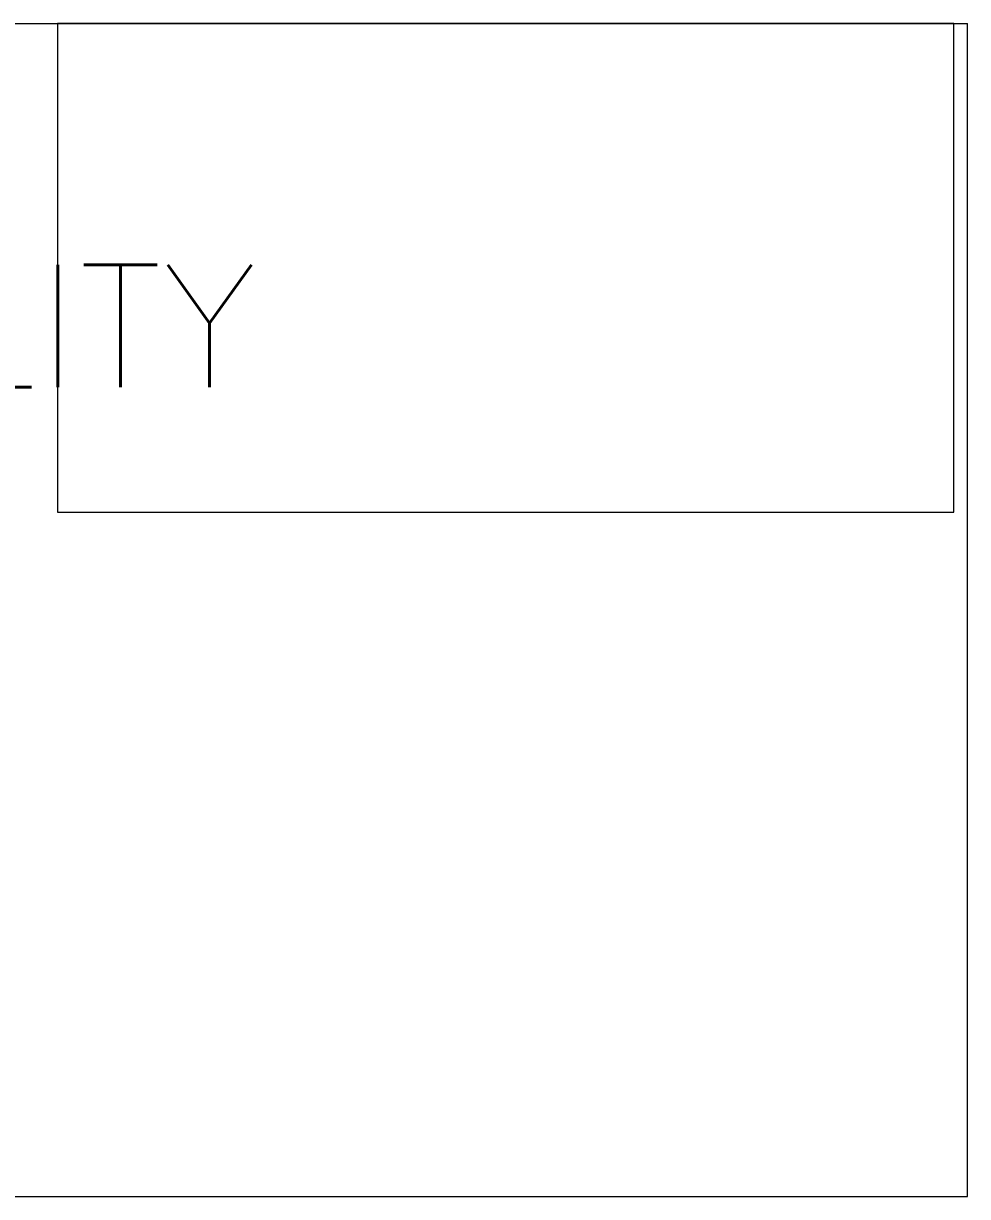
# Model space of a CAD drawing. Header units: inches. Extents: x -246178 to 57169, y -29325 to 19878.
# Drawn here: x 12939 to 14098, y -10017 to -8577 of the extents above; entities that cross this region are included whole.
import ezdxf

# ---------------------------------------------------------------- set-up
doc = ezdxf.new("R2010")
doc.units = ezdxf.units.IN
doc.header["$LTSCALE"] = 25
doc.header["$MEASUREMENT"] = 0
doc.linetypes.add('DASHDOT', pattern=[25.4, 12.7, -6.35, 0, -6.35])
for name, color, linetype, lineweight in [('00-Ground Floor$0$72_EGR_BASE_TEXT', 252, 'Continuous', 5), ('00-Ground Floor$0$LOADING', 253, 'Continuous', 5), ('00-Ground Floor$0$Walls', 251, 'Continuous', 5), ('E-LITE-CLNG-CNDT', 6, 'DASHDOT', 35)]:
    doc.layers.add(name, color=color, linetype=linetype, lineweight=lineweight)
doc.styles.add('00-Ground Floor$0$SIMPLEX', font='SIMPLEX.shx', dxfattribs={"height": 150})

# ---------------------------------------------------------------- blocks, each defined once
blk = doc.blocks.new('00-Ground Floor')
at = {"layer": '00-Ground Floor$0$LOADING', "elevation": 0}
blk.add_lwpolyline([(12981.1, -8577.4), (12981.1, -9177.4), (14081.1, -9177.4), (14081.1, -8577.4)], close=True, dxfattribs=at)
at = {"layer": '00-Ground Floor$0$Walls'}
for p, q in [((10497.9, -8577.4, 0), (14097.9, -8577.4, 0)), ((14097.9, -10017.4, 0), (14097.9, -8577.4, 0)), ((10497.9, -10017.4, 0), (14097.9, -10017.4, 0))]:
    blk.add_line(p, q, dxfattribs=at)
at = {"layer": '00-Ground Floor$0$72_EGR_BASE_TEXT', "insert": (12566.6, -8873.7), "char_height": 150, "attachment_point": 2, "style": '00-Ground Floor$0$SIMPLEX'}
blk.add_mtext('DIRTY UTILITY', dxfattribs=at)

msp = doc.modelspace()

# ---------------------------------------------------------------- block references
at = {"layer": 'E-LITE-CLNG-CNDT'}
msp.add_blockref('00-Ground Floor', (0, 0), dxfattribs=at)

doc.saveas('drawing.dxf')
